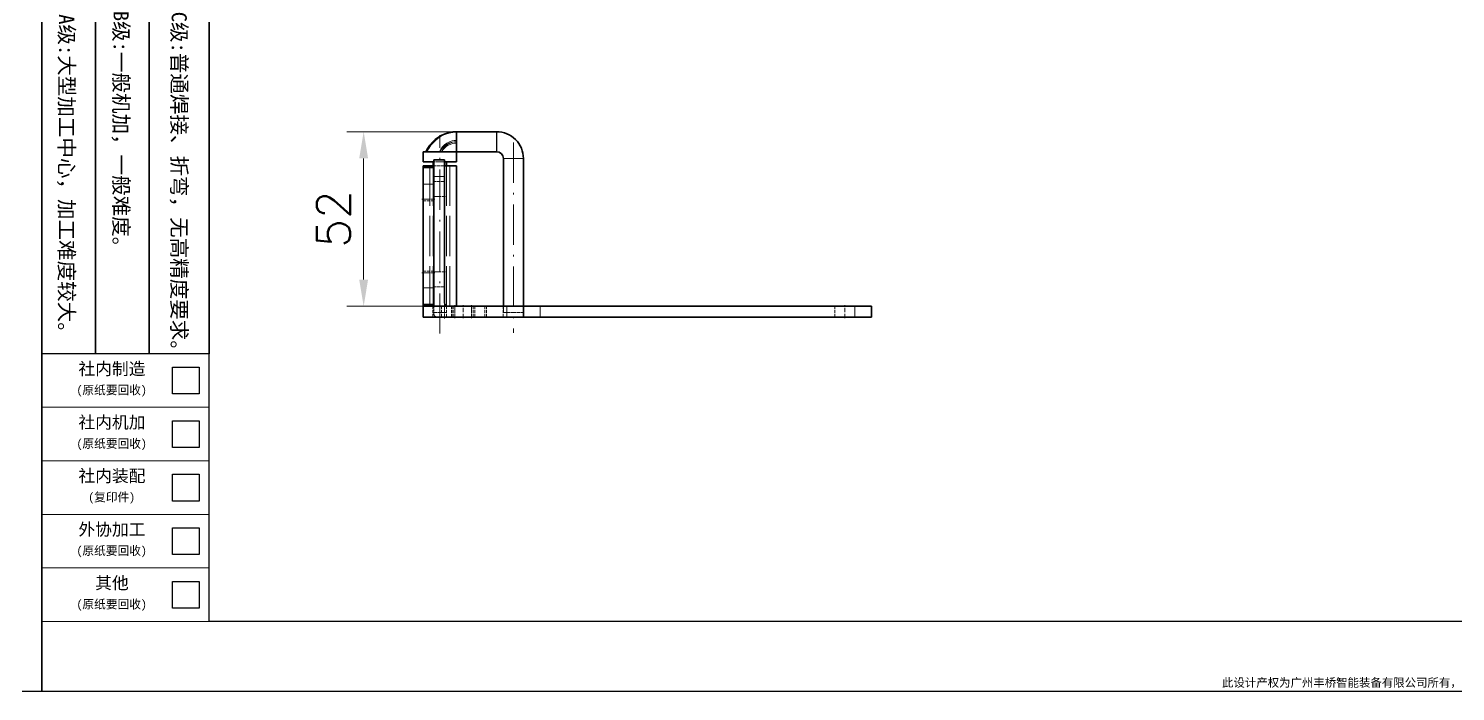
# Model space of a CAD drawing. Header units: millimetres. Extents: x -168473 to -148463, y 295526 to 306160.
# Drawn here: x -149859.7 to -149433.3, y 302336.9 to 302535 of the extents above; entities that cross this region are included whole.
import ezdxf
from ezdxf.enums import TextEntityAlignment as Align

# ---------------------------------------------------------------- set-up
doc = ezdxf.new("R2010")
doc.units = ezdxf.units.MM
for name, pattern in [('CENTER2', [28.575, 19.05, -3.175, 3.175, -3.175]), ('DASHDOT', [18.5, 12, -3, 0.5, -3]), ('DASHED', [15, 12, -3]), ('DASHED2', [9.525, 6.35, -3.175])]:
    doc.linetypes.add(name, pattern=pattern)
for name, color, linetype, lineweight in [('A3', 3, 'Continuous', 20), ('A4', 3, 'Continuous', 20), ('中心线', 2, 'CENTER2', 13), ('图框', 7, 'Continuous', 20), ('尺寸线', 3, 'Continuous', 13), ('文字', 1, 'Continuous', 13), ('粗实线', 7, 'Continuous', 50), ('细实线', 4, 'Continuous', 25), ('虚线', 2, 'DASHED2', 25)]:
    doc.layers.add(name, color=color, linetype=linetype, lineweight=lineweight)
doc.styles.add('CH-1', font='')
doc.styles.get("Standard").update_dxf_attribs({"font": 'txt', "bigfont": 'gbcbig.shx'})
doc.styles.get('CH-1').set_extended_font_data('SimSun')
doc.dimstyles.new('副本04', dxfattribs={"dimscale": 4, "dimtxt": 2.5, "dimasz": 2, "dimexe": 1.25, "dimexo": 0, "dimgap": 1, "dimtad": 1, "dimdsep": 46, "dimtxsty": 'Standard', "dimcen": 0.25, "dimclrd": 3, "dimclre": 3, "dimclrt": 1, "dimadec": 1, "dimazin": 2, "dimtfac": 1, "dimtmove": 0, "dimatfit": 3, "dimfxl": 0, "dimtolj": 1, "dimlwd": -1, "dimlwe": -1, "dimarcsym": 0})

# ---------------------------------------------------------------- blocks, each defined once
blk = doc.blocks.new('A$C2CD672AE')
for p, q in [((-218.5, -289), (-218.5, 8)), ((-193.5, -278.55), (-193.5, 0)), ((193.5, -278.55), (-193.5, -278.55)), ((201.5, -289), (-218.5, -289))]:
    blk.add_line(p, q)
at = {"insert": (0, -288.5), "char_height": 1.25, "width": 387, "attachment_point": 8}
blk.add_mtext('{\\fSimSun|b1|i0|c134|p2;此设计产权为广州丰桥智能装备有限公司所有，未经书面授权严禁用复制、拍照等方式向第三方泄露，违者必究!}', dxfattribs=at)
blk = doc.blocks.new('fenlei')
at = {"layer": '图框'}
for points in [[(-25, 32), (0, 32), (0, 40), (-25, 40)], [(-25, 24), (0, 24), (0, 32), (-25, 32)], [(-25, 16), (0, 16), (0, 24), (-25, 24)], [(-25, 8), (0, 8), (0, 16), (-25, 16)], [(-25, 0), (0, 0), (0, 8), (-25, 8)]]:
    blk.add_lwpolyline(points, close=True, dxfattribs=at)
at = {"layer": '细实线'}
for points in [[(-5.5, 38), (-1.5, 38), (-1.5, 34), (-5.5, 34)], [(-5.5, 30), (-1.5, 30), (-1.5, 26), (-5.5, 26)], [(-5.5, 22), (-1.5, 22), (-1.5, 18), (-5.5, 18)], [(-5.5, 14), (-1.5, 14), (-1.5, 10), (-5.5, 10)], [(-5.5, 6), (-1.5, 6), (-1.5, 2), (-5.5, 2)]]:
    blk.add_lwpolyline(points, close=True, dxfattribs=at)
at = {"style": 'CH-1'}
for s, height, p in [('社内制造', 1.836, (-14.54, 37.8)), ('(原纸要回收)', 1.285, (-14.58, 34.52)), ('社内机加', 1.836, (-14.54, 29.8)), ('(原纸要回收)', 1.285, (-14.58, 26.52)), ('社内装配', 1.836, (-14.54, 21.8)), ('(复印件)', 1.285, (-14.58, 18.52)), ('外协加工', 1.836, (-14.54, 13.8)), ('(原纸要回收)', 1.285, (-14.58, 10.52)), ('其他', 1.836, (-14.54, 5.8)), ('(原纸要回收)', 1.285, (-14.58, 2.52))]:
    blk.add_text(s, height=height, dxfattribs=at).set_placement(p, align=Align.MIDDLE)
blk = doc.blocks.new('机加分类')
at = {"layer": '细实线'}
for p, q in [((-94, -8.5), (-94, 0)), ((-94, 0), (-86, 0)), ((-86, -8.5), (-86, 0)), ((-86, 0), (-78, 0)), ((-86, 0), (-86, -8.5)), ((-78, -8.5), (-78, 0)), ((-78, 0), (-69, 0)), ((-78, 0), (-78, -8.5)), ((-69, 0), (-69, -8.5)), ((-86, -8.5), (-94, -8.5)), ((-94, -17), (-94, -8.5)), ((-94, -8.5), (-86, -8.5)), ((-78, -8.5), (-86, -8.5)), ((-86, -17), (-86, -8.5)), ((-86, -8.5), (-78, -8.5)), ((-86, -8.5), (-86, -17)), ((-69, -8.5), (-78, -8.5)), ((-78, -17), (-78, -8.5)), ((-78, -8.5), (-69, -8.5)), ((-78, -8.5), (-78, -17)), ((-69, -8.5), (-69, -17)), ((-86, -17), (-94, -17)), ((-94, -69.55), (-94, -17)), ((-78, -17), (-86, -17)), ((-86, -69.55), (-86, -17)), ((-86, -17), (-86, -69.55)), ((-69, -17), (-78, -17)), ((-78, -69.55), (-78, -17)), ((-78, -17), (-78, -69.55)), ((-69, -17), (-69, -69.55)), ((-86, -69.55), (-94, -69.55)), ((-78, -69.55), (-86, -69.55)), ((-69, -69.55), (-78, -69.55))]:
    blk.add_line(p, q, dxfattribs=at)
at = {"layer": '文字', "color": 1, "linetype": 'Continuous', "style": 'CH-1'}
blk.add_text('A级', height=2.25, dxfattribs=at).set_placement((-89.72, -14.22, -250.08), align=Align.CENTER)
for s, p in [('B级', (-81.81, -12.71, -250.08)), ('C级', (-73.31, -12.71, -250.08))]:
    blk.add_text(s, height=2.25, dxfattribs=at).set_placement(p, align=Align.MIDDLE)
for s, p in [('A级:大型加工中心，加工难度较大。', (-90.3, -43.36)), ('B级:一般机加，一般难度。', (-82.16, -36.72)), ('C级:普通焊接、折弯，无高精度要求。', (-73.47, -44.53))]:
    blk.add_text(s, height=2.25, rotation=270, dxfattribs=at).set_placement(p, align=Align.MIDDLE)
blk = doc.blocks.new('1：1横')
for name, p in [('A$C2CD672AE', (-8412.44, 515.87)), ('机加分类', (-8536.94, 346.87)), ('fenlei', (-8605.94, 237.32))]:
    blk.add_blockref(name, p)
blk = doc.blocks.new('*D7173')
at = {"layer": 'Defpoints', "color": 0}
for p in [(-149725.82, 302504.14), (-149759.56, 302451.97), (-149722.82, 302451.97)]:
    blk.add_point(p, dxfattribs=at)
at = {"layer": '尺寸线', "color": 3}
for p, q in [((-149725.82, 302504.14), (-149764.56, 302504.14)), ((-149759.56, 302496.14), (-149759.56, 302459.97)), ((-149722.82, 302451.97), (-149764.56, 302451.97))]:
    blk.add_line(p, q, dxfattribs=at)
for points in [[(-149760.89, 302496.14), (-149758.23, 302496.14), (-149759.56, 302504.14)], [(-149760.89, 302459.97), (-149758.23, 302459.97), (-149759.56, 302451.97)]]:
    blk.add_solid(points, dxfattribs=at)
at = {"layer": '尺寸线', "color": 1, "insert": (-149768.56, 302478.05), "char_height": 10, "attachment_point": 5, "rotation": 90}
blk.add_mtext('\\A1;52', dxfattribs=at)
blk = doc.blocks.new('A$C0BB32EA6')
for p, q in [((-116.6, -171.23), (-116.6, 125.77)), ((-116.6, 125.77), (93.4, 125.77)), ((93.4, 125.77), (93.4, -171.23)), ((-91.6, 117.77), (85.4, 117.77)), ((-91.6, -161.23), (-91.6, 117.77)), ((-91.6, 101.56), (-91.6, 117.77)), ((-38.15, 101.56), (-38.15, 117.77)), ((-38.15, 117.77), (73.4, 117.77)), ((-38.15, 117.77), (73.4, 117.77)), ((-38.15, 117.77), (73.4, 117.77)), ((-38.15, 117.77), (73.4, 117.77)), ((-33.08, 117.77), (-33.08, 101.56)), ((46.4, 117.77), (46.4, 101.56)), ((46.4, 117.77), (46.4, 101.56)), ((46.4, 117.77), (46.4, 101.56)), ((46.4, 117.77), (46.4, 101.56)), ((46.4, 117.77), (46.4, 101.56)), ((61.4, 117.77), (61.4, 101.56)), ((61.4, 117.77), (61.4, 101.56)), ((61.4, 117.77), (61.4, 101.56)), ((61.4, 117.77), (61.4, 101.56)), ((61.4, 117.77), (61.4, 101.56)), ((73.4, 117.77), (73.4, 101.56)), ((73.4, 117.77), (73.4, 101.56)), ((73.4, 117.77), (73.4, 101.56)), ((73.4, 117.77), (73.4, 101.56)), ((73.4, 117.77), (73.4, 101.56)), ((85.4, 117.77), (85.4, -161.23)), ((-38.15, 106.63), (-35.61, 111.7)), ((-38.15, 111.7), (73.4, 111.7)), ((-38.15, 111.7), (73.4, 111.7)), ((-38.15, 111.7), (73.4, 111.7)), ((-38.15, 111.7), (73.4, 111.7)), ((-35.61, 111.7), (-33.08, 106.63)), ((73.4, 111.7), (85.4, 111.7)), ((73.4, 111.7), (85.4, 111.7)), ((73.4, 111.7), (85.4, 111.7)), ((73.4, 111.7), (85.4, 111.7)), ((-38.15, 101.56), (-35.61, 106.63)), ((-38.15, 106.63), (73.4, 106.63)), ((-38.15, 106.63), (73.4, 106.63)), ((-38.15, 106.63), (73.4, 106.63)), ((-38.15, 106.63), (73.4, 106.63)), ((-35.61, 106.63), (-33.08, 101.56)), ((-38.15, 101.56), (85.4, 101.56)), ((85.4, 101.56), (-38.15, 101.56)), ((-38.15, 101.56), (85.4, 101.56)), ((-38.15, 101.56), (85.4, 101.56)), ((-86.53, -161.23), (85.4, -161.23)), ((93.4, -171.23), (-116.6, -171.23))]:
    blk.add_line(p, q)
at = {"style": 'CH-1'}
for s, height, p in [('符号', 1.775, (-35.53, 115.86)), ('设 变 内 容', 1.775, (8.24, 115.86)), ('日 期', 1.775, (53.57, 115.61)), ('变更者', 1.775, (67.78, 115.61)), ('锐角除去', 1.775, (79.78, 116.14)), ('NO.', 1.775, (-35.25, 113.15)), ('REVISION', 1.775, (8.51, 113.15)), ('DATE', 1.775, (53.99, 112.89)), ('REVR', 1.775, (68.2, 112.89)), ('1', 2.03, (-35.7, 108.92)), ('C0.5', 1.775, (79.78, 106.74)), ('2', 2.03, (-35.7, 103.38))]:
    blk.add_text(s, height=height, dxfattribs=at).set_placement(p, align=Align.MIDDLE)
at = {"style": 'CH-1', "width": 0.7}
blk.add_text('ACUTE ANGLE', height=1.7746, dxfattribs=at).set_placement((79.78, 113.08), align=Align.MIDDLE)

msp = doc.modelspace()

# ---------------------------------------------------------------- linework, layer by layer
at = {"layer": 'A3'}
msp.add_lwpolyline([(-149855.689, 302930.868), (-149015.689, 302930.868), (-149015.689, 302336.868), (-149855.689, 302336.868)], close=True, dxfattribs=at)
at = {"layer": 'A4'}
msp.add_lwpolyline([(-150065.689, 302633.868), (-149855.689, 302633.868), (-149855.689, 302336.868), (-150065.689, 302336.868)], close=True, dxfattribs=at)
at = {"layer": '中心线', "color": 2, "linetype": 'DASHDOT', "lineweight": 13}
for p, q in [((-149736.817, 302443.829), (-149736.817, 302503.072)), ((-149714.817, 302500.872), (-149714.817, 302444.028))]:
    msp.add_line(p, q, dxfattribs=at)
at = {"layer": '中心线', "color": 2, "linetype": 'DASHDOT', "lineweight": 13, "ltscale": 0.096016}
for p, q in [((-149738.297, 302483.966), (-149742.138, 302483.966)), ((-149738.297, 302461.966), (-149742.138, 302461.966))]:
    msp.add_line(p, q, dxfattribs=at)
at = {"layer": '中心线', "color": 2, "linetype": 'DASHDOT', "lineweight": 13, "ltscale": 0.096014}
for p, q in [((-149735.097, 302484.766), (-149738.938, 302484.766)), ((-149735.097, 302462.266), (-149738.938, 302462.266))]:
    msp.add_line(p, q, dxfattribs=at)
at = {"layer": '中心线', "color": 2, "linetype": 'DASHDOT', "lineweight": 13, "ltscale": 0.126}
msp.add_line((-149735.417, 302448.346), (-149735.417, 302453.386), dxfattribs=at)
at = {"layer": '中心线', "color": 2, "linetype": 'DASHDOT', "lineweight": 13, "ltscale": 0.096}
for p, q in [((-149732.317, 302448.446), (-149732.317, 302452.286)), ((-149729.817, 302448.446), (-149729.817, 302452.286)), ((-149727.317, 302448.446), (-149727.317, 302452.286)), ((-149615.817, 302448.446), (-149615.817, 302452.286))]:
    msp.add_line(p, q, dxfattribs=at)
at = {"layer": '粗实线', "color": 7, "lineweight": 35}
for p, q in [((-149731.817, 302504.135), (-149719.817, 302504.135)), ((-149736.831, 302498.135), (-149741.817, 302498.135)), ((-149741.817, 302495.135), (-149741.817, 302498.135)), ((-149738.617, 302495.135), (-149741.817, 302495.135)), ((-149738.817, 302495.135), (-149738.817, 302493.966)), ((-149735.417, 302495.766), (-149738.617, 302495.766)), ((-149738.617, 302495.766), (-149738.617, 302490.766)), ((-149731.817, 302498.135), (-149736.831, 302498.135)), ((-149735.417, 302490.766), (-149735.417, 302495.766)), ((-149731.817, 302495.135), (-149735.417, 302495.135)), ((-149734.817, 302495.135), (-149734.817, 302493.966)), ((-149731.817, 302498.135), (-149719.817, 302498.135)), ((-149731.817, 302495.135), (-149731.817, 302498.135)), ((-149717.817, 302496.135), (-149717.817, 302451.966)), ((-149711.817, 302496.135), (-149711.817, 302450.135)), ((-149741.817, 302493.466), (-149741.817, 302493.966)), ((-149738.617, 302493.966), (-149741.817, 302493.966)), ((-149741.817, 302452.466), (-149741.817, 302493.466)), ((-149741.817, 302493.466), (-149738.617, 302493.466)), ((-149738.617, 302452.466), (-149738.617, 302493.466)), ((-149738.617, 302451.966), (-149738.617, 302490.766)), ((-149731.817, 302493.966), (-149735.417, 302493.966)), ((-149735.417, 302452.966), (-149735.417, 302490.766)), ((-149731.817, 302451.966), (-149731.817, 302493.966)), ((-149741.817, 302451.966), (-149741.817, 302452.466)), ((-149741.817, 302452.466), (-149738.617, 302452.466)), ((-149736.817, 302451.966), (-149741.817, 302451.966)), ((-149741.817, 302448.766), (-149741.817, 302451.966)), ((-149736.817, 302448.766), (-149741.817, 302448.766)), ((-149736.817, 302451.966), (-149716.817, 302451.966)), ((-149736.817, 302448.766), (-149716.817, 302448.766)), ((-149711.817, 302451.966), (-149716.817, 302451.966)), ((-149711.817, 302448.766), (-149716.817, 302448.766)), ((-149706.817, 302451.966), (-149711.817, 302451.966)), ((-149711.817, 302448.766), (-149711.817, 302451.966)), ((-149706.817, 302448.766), (-149711.817, 302448.766)), ((-149706.817, 302451.966), (-149612.817, 302451.966)), ((-149706.817, 302448.766), (-149612.817, 302448.766)), ((-149607.817, 302451.966), (-149612.817, 302451.966)), ((-149607.817, 302448.766), (-149612.817, 302448.766)), ((-149607.817, 302448.766), (-149607.817, 302451.966))]:
    msp.add_line(p, q, dxfattribs=at)
at = {"layer": '粗实线', "color": 7, "lineweight": 13}
for p, q in [((-149717.817, 302496.135), (-149714.825, 302496.135)), ((-149714.825, 302496.135), (-149711.817, 302496.135)), ((-149735.417, 302490.766), (-149738.617, 302490.766)), ((-149735.417, 302451.966), (-149735.417, 302452.966)), ((-149736.817, 302448.766), (-149736.817, 302451.966)), ((-149716.817, 302448.766), (-149716.817, 302451.966)), ((-149706.817, 302448.766), (-149706.817, 302451.966)), ((-149612.817, 302448.766), (-149612.817, 302451.966))]:
    msp.add_line(p, q, dxfattribs=at)
at = {"layer": '粗实线', "color": 7, "lineweight": 35}
msp.add_lwpolyline([(-149740.967, 302498.137), (-149740.422, 302499.183), (-149739.767, 302500.156), (-149739.009, 302501.044), (-149738.157, 302501.837), (-149737.224, 302502.524), (-149736.224, 302503.097), (-149735.171, 302503.547), (-149734.076, 302503.873), (-149732.954, 302504.07), (-149731.817, 302504.135)], dxfattribs=at)
at = {"layer": '粗实线', "color": 7, "lineweight": 13}
for points in [[(-149736.877, 302498.135), (-149736.444, 302498.816), (-149735.915, 302499.433), (-149735.3, 302499.97), (-149734.607, 302500.42), (-149733.854, 302500.767), (-149733.059, 302501.002), (-149732.446, 302501.102), (-149731.825, 302501.135)], [(-149736.262, 302498.135), (-149735.878, 302498.719), (-149735.411, 302499.248), (-149734.871, 302499.709), (-149734.302, 302500.074), (-149733.688, 302500.362), (-149733.039, 302500.566), (-149732.368, 302500.682), (-149731.825, 302500.711)]]:
    msp.add_lwpolyline(points, dxfattribs=at)
at = {"layer": '粗实线', "color": 7, "lineweight": 35}
for centre, radius, start, end in [((-149719.817, 302496.135), 8, 359.99992, 89.99993), ((-149719.817, 302496.135), 2, 359.9997, 89.9997), ((-149734.417, 302452.966), 1, 180, 269.40492)]:
    msp.add_arc(centre, radius, start, end, dxfattribs=at)
at = {"layer": '粗实线', "color": 7, "lineweight": 13}
for centre, start_param, end_param in [((-149731.817, 302501.135), 3.154956, 4.8542813), ((-149719.817, 302501.135), 3.1415927, 6.2831853), ((-149731.817, 302501.135), 4.854286, 6.2800957)]:
    msp.add_ellipse(centre, major_axis=(0, -3), ratio=0.002706, start_param=start_param, end_param=end_param, dxfattribs=at)
at = {"layer": '粗实线', "color": 7, "lineweight": 35}
for start_param, end_param in [(0, 1.5707963), (1.5707963, 3.1385244)]:
    msp.add_ellipse((-149731.817, 302501.135), major_axis=(0, 3), ratio=0.002706, start_param=start_param, end_param=end_param, dxfattribs=at)
at = {"layer": '虚线', "linetype": 'DASHED', "lineweight": 13, "ltscale": 0.000857549}
msp.add_line((-149731.843, 302501.135), (-149731.809, 302501.135), dxfattribs=at)
at = {"layer": '虚线', "linetype": 'DASHED', "lineweight": 13, "ltscale": 0.044661}
msp.add_line((-149736.831, 302495.135), (-149738.617, 302495.135), dxfattribs=at)
at = {"layer": '虚线', "linetype": 'DASHED', "lineweight": 13, "ltscale": 0.035339}
msp.add_line((-149735.417, 302495.135), (-149736.831, 302495.135), dxfattribs=at)
at = {"layer": '虚线', "linetype": 'DASHED', "lineweight": 13, "ltscale": 0.075203}
msp.add_line((-149717.817, 302496.135), (-149714.809, 302496.135), dxfattribs=at)
at = {"layer": '虚线', "linetype": 'DASHED', "lineweight": 13, "ltscale": 0.074797}
for p, q in [((-149714.809, 302496.135), (-149711.817, 302496.135)), ((-149717.817, 302450.135), (-149714.825, 302450.135))]:
    msp.add_line(p, q, dxfattribs=at)
at = {"layer": '虚线', "linetype": 'DASHED', "lineweight": 13, "ltscale": 0.250002}
msp.add_line((-149741.817, 302483.466), (-149741.817, 302493.466), dxfattribs=at)
at = {"layer": '虚线', "linetype": 'DASHED', "lineweight": 13}
for p, q in [((-149739.817, 302451.966), (-149739.817, 302493.966)), ((-149738.817, 302493.966), (-149738.817, 302450.135)), ((-149734.817, 302493.966), (-149734.817, 302450.135)), ((-149733.817, 302451.966), (-149733.817, 302493.966))]:
    msp.add_line(p, q, dxfattribs=at)
at = {"layer": '虚线', "linetype": 'DASHED', "lineweight": 13, "ltscale": 0.08}
for p, q in [((-149735.417, 302493.966), (-149738.617, 302493.966)), ((-149738.617, 302490.766), (-149735.417, 302490.766)), ((-149741.817, 302488.466), (-149738.617, 302488.466)), ((-149738.617, 302488.466), (-149741.817, 302488.466)), ((-149735.417, 302489.266), (-149738.617, 302489.266)), ((-149741.817, 302483.966), (-149738.617, 302483.966)), ((-149741.817, 302483.966), (-149738.617, 302483.966)), ((-149741.817, 302483.466), (-149738.617, 302483.466)), ((-149738.617, 302484.766), (-149735.417, 302484.766)), ((-149738.617, 302484.766), (-149735.417, 302484.766)), ((-149741.817, 302462.466), (-149738.617, 302462.466)), ((-149741.817, 302461.966), (-149738.617, 302461.966)), ((-149741.817, 302461.966), (-149738.617, 302461.966)), ((-149738.617, 302462.266), (-149735.417, 302462.266)), ((-149738.617, 302462.266), (-149735.417, 302462.266)), ((-149741.817, 302457.466), (-149738.617, 302457.466)), ((-149738.617, 302457.466), (-149741.817, 302457.466)), ((-149735.417, 302457.766), (-149738.617, 302457.766)), ((-149738.867, 302448.766), (-149738.867, 302451.966)), ((-149736.817, 302448.766), (-149736.817, 302451.966)), ((-149736.817, 302448.766), (-149736.817, 302451.966)), ((-149736.817, 302448.766), (-149736.817, 302451.966)), ((-149736.317, 302448.766), (-149736.317, 302451.966)), ((-149735.417, 302448.766), (-149735.417, 302451.966)), ((-149735.417, 302448.766), (-149735.417, 302451.966)), ((-149735.417, 302448.766), (-149735.417, 302451.966)), ((-149735.417, 302448.766), (-149735.417, 302451.966)), ((-149734.767, 302448.766), (-149734.767, 302451.966)), ((-149733.317, 302448.766), (-149733.317, 302451.966)), ((-149733.317, 302448.766), (-149733.317, 302451.966)), ((-149732.917, 302448.766), (-149732.917, 302451.966)), ((-149732.917, 302448.766), (-149732.917, 302451.966)), ((-149732.817, 302448.766), (-149732.817, 302451.966)), ((-149732.817, 302448.766), (-149732.817, 302451.966)), ((-149732.317, 302448.766), (-149732.317, 302451.966)), ((-149732.317, 302448.766), (-149732.317, 302451.966)), ((-149732.317, 302448.766), (-149732.317, 302451.966)), ((-149732.317, 302448.766), (-149732.317, 302451.966)), ((-149727.317, 302448.766), (-149727.317, 302451.966)), ((-149727.317, 302448.766), (-149727.317, 302451.966)), ((-149727.317, 302448.766), (-149727.317, 302451.966)), ((-149727.317, 302448.766), (-149727.317, 302451.966)), ((-149726.817, 302448.766), (-149726.817, 302451.966)), ((-149726.817, 302448.766), (-149726.817, 302451.966)), ((-149726.317, 302448.766), (-149726.317, 302451.966)), ((-149726.317, 302448.766), (-149726.317, 302451.966)), ((-149723.317, 302448.766), (-149723.317, 302451.966)), ((-149722.817, 302448.766), (-149722.817, 302451.966)), ((-149722.817, 302448.766), (-149722.817, 302451.966)), ((-149717.867, 302448.766), (-149717.867, 302451.966)), ((-149716.817, 302448.766), (-149716.817, 302451.966)), ((-149711.798, 302448.766), (-149711.798, 302451.966)), ((-149706.817, 302448.766), (-149706.817, 302451.966)), ((-149618.817, 302448.766), (-149618.817, 302451.966)), ((-149618.817, 302448.766), (-149618.817, 302451.966)), ((-149612.817, 302448.766), (-149612.817, 302451.966)), ((-149612.817, 302448.766), (-149612.817, 302451.966)), ((-149612.817, 302448.766), (-149612.817, 302451.966))]:
    msp.add_line(p, q, dxfattribs=at)
at = {"layer": '虚线', "linetype": 'DASHED', "lineweight": 13, "ltscale": 0.249998}
msp.add_line((-149741.817, 302452.466), (-149741.817, 302462.466), dxfattribs=at)
at = {"layer": '虚线', "linetype": 'DASHED', "lineweight": 13, "ltscale": 0.025}
msp.add_line((-149735.417, 302451.966), (-149735.417, 302452.966), dxfattribs=at)
at = {"layer": '虚线', "linetype": 'DASHED', "lineweight": 13, "ltscale": 0.25}
msp.add_line((-149731.817, 302451.966), (-149741.817, 302451.966), dxfattribs=at)
at = {"layer": '虚线', "linetype": 'DASHED', "lineweight": 13, "ltscale": 0.049864}
msp.add_line((-149738.817, 302450.135), (-149736.822, 302450.135), dxfattribs=at)
at = {"layer": '虚线', "linetype": 'DASHED', "lineweight": 13, "ltscale": 0.055}
msp.add_line((-149738.617, 302449.766), (-149738.617, 302451.966), dxfattribs=at)
at = {"layer": '虚线', "linetype": 'DASHED', "lineweight": 13, "ltscale": 0.050136}
msp.add_line((-149736.822, 302450.135), (-149734.817, 302450.135), dxfattribs=at)
at = {"layer": '虚线', "linetype": 'DASHED', "lineweight": 13, "ltscale": 0.00026093}
msp.add_line((-149734.427, 302451.966), (-149734.417, 302451.966), dxfattribs=at)
at = {"layer": '虚线', "linetype": 'DASHED', "lineweight": 13, "ltscale": 0.045768}
msp.add_line((-149717.817, 302451.966), (-149717.817, 302450.135), dxfattribs=at)
at = {"layer": '虚线', "linetype": 'DASHED', "lineweight": 13, "ltscale": 0.075201}
msp.add_line((-149714.825, 302450.135), (-149711.817, 302450.135), dxfattribs=at)
at = {"layer": '虚线', "linetype": 'DASHED', "lineweight": 13}
for points in [[(-149740.548, 302498.135), (-149740.054, 302499.142), (-149739.447, 302500.085), (-149738.734, 302500.951), (-149737.924, 302501.727), (-149737.029, 302502.402), (-149736.062, 302502.966), (-149735.052, 302503.406), (-149733.998, 302503.724), (-149732.914, 302503.917), (-149731.814, 302503.981)], [(-149736.787, 302498.135), (-149736.45, 302498.881), (-149735.987, 302499.571), (-149735.412, 302500.183), (-149734.723, 302500.71), (-149733.953, 302501.118), (-149733.123, 302501.398), (-149732.472, 302501.519), (-149731.809, 302501.559)], [(-149736.228, 302498.135), (-149735.928, 302498.787), (-149735.518, 302499.389), (-149735.01, 302499.923), (-149734.403, 302500.383), (-149733.727, 302500.741), (-149732.998, 302500.988), (-149732.426, 302501.096), (-149731.843, 302501.135)]]:
    msp.add_lwpolyline(points, dxfattribs=at)
msp.add_arc((-149737.617, 302449.766), 1, 180, 270, dxfattribs=at)
for centre, major_axis, start_param, end_param in [((-149731.817, 302501.135), (0, -3), 0.002871, 3.1283507), ((-149731.817, 302501.135), (0, 3), 4.712389, 6.2831853), ((-149719.817, 302501.135), (0, -3), 6.2831853, 9.424778), ((-149731.817, 302501.135), (0, 3), 3.1385244, 4.712389)]:
    msp.add_ellipse(centre, major_axis=major_axis, ratio=0.002706, start_param=start_param, end_param=end_param, dxfattribs=at)

# ---------------------------------------------------------------- block references
at = {"color": 2, "xscale": 2, "yscale": 2, "zscale": 2}
msp.add_blockref('1：1横', (-132593.809, 301883.136), dxfattribs=at)
msp.add_blockref('A$C0BB32EA6', (-149949.089, 302508.101))

# ---------------------------------------------------------------- dimensions: what is measured, and where the dimension line sits
at = {"layer": '尺寸线'}
dim = msp.add_linear_dim(base=(-149759.559, 302451.966), p1=(-149725.817, 302504.135), p2=(-149722.817, 302451.966), angle=90, dimstyle='副本04', override={"dimdec": 0, "dimfxl": 1.25}, dxfattribs=at)
dim.commit()
dim.dimension.update_dxf_attribs({"geometry": '*D7173', "text_midpoint": (-149768.559, 302478.05)})

doc.saveas('drawing.dxf')
